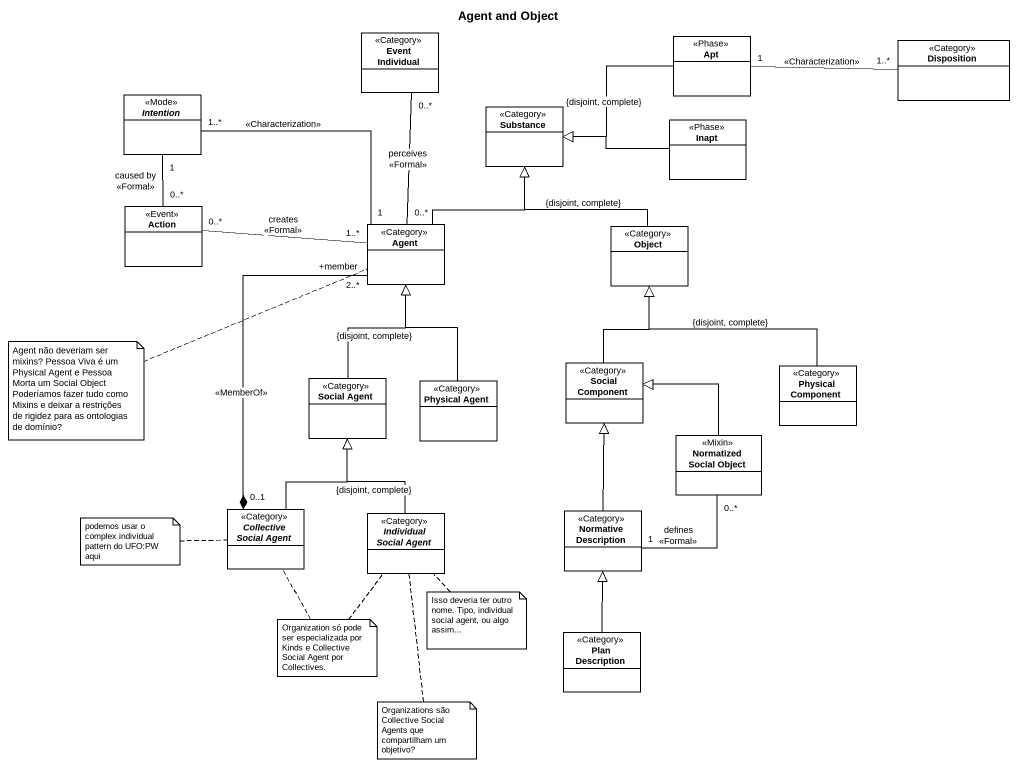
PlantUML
@startuml
title Agent and Object
hide circle
hide empty members
class "Event Individual" as Event_Individual <<Category>>
class Apt <<Phase>>
class Disposition <<Category>>
abstract class Intention <<Mode>>
class Substance <<Category>>
class Inapt <<Phase>>
class "Action" as Action_ <<Event>>
class "Agent" as Agent_ <<Category>>
class "Object" as Object_ <<Category>>
class "Social Component" as Social_Component <<Category>>
class "Physical Component" as Physical_Component <<Category>>
class "Social Agent" as Social_Agent <<Category>>
class "Physical Agent" as Physical_Agent <<Category>>
class "Normatized Social Object" as Normatized_Social_Object <<Mixin>>
abstract class "Collective Social Agent" as Collective_Social_Agent <<Category>>
abstract class "Individual Social Agent" as Individual_Social_Agent <<Category>>
class "Normative Description" as Normative_Description <<Category>>
class "Plan Description" as Plan_Description <<Category>>
Apt -left-|> Substance : {disjoint, complete}
Disposition "1..*" -left- "1" Apt : <<Characterization>>
Intention "1..*" -right- "1" Agent_ : <<Characterization>>
Inapt -left-|> Substance
Action_ "0..*" -up- "1" Intention : caused by\n<<Formal>>
Agent_ "0..*" -up- "0..*" Event_Individual : perceives\n<<Formal>>
Agent_ -up-|> Substance
Agent_ "1..*" -left- "0..*" Action_ : creates\n<<Formal>>
Object_ -up-|> Substance : {disjoint, complete}
Social_Component -up-|> Object_
Physical_Component -up-|> Object_ : {disjoint, complete}
Social_Agent -up-|> Agent_ : {disjoint, complete}
Physical_Agent -up-|> Agent_
Normatized_Social_Object -up-|> Social_Component
Collective_Social_Agent "0..1" *-up- "+member\n2..*" Agent_ : <<MemberOf>>
Collective_Social_Agent -up-|> Social_Agent
Individual_Social_Agent -up-|> Social_Agent : {disjoint, complete}
Normative_Description -up-|> Social_Component
Normative_Description "1" -up- "0..*" Normatized_Social_Object : defines\n<<Formal>>
Plan_Description -up-|> Normative_Description
note left of Agent_
  Agent não deveriam ser mixins? Pessoa Viva é um Physical Agent e Pessoa Morta um Social Object
  Poderíamos fazer tudo como Mixins e deixar a restrições de rigidez para as ontologias de domínio?
end note
note left of Collective_Social_Agent : podemos usar o complex individual pattern do UFO:PW aqui
note bottom of Individual_Social_Agent : Isso deveria ter outro nome. Tipo, individual social agent, ou algo assim...
note as N4
  Organization só pode ser especializada por Kinds e Collective Social Agent por Collectives.
end note
N4 .. Individual_Social_Agent
N4 .. Collective_Social_Agent
note bottom of Individual_Social_Agent : Organizations são Collective Social Agents que compartilham um objetivo?
@enduml
